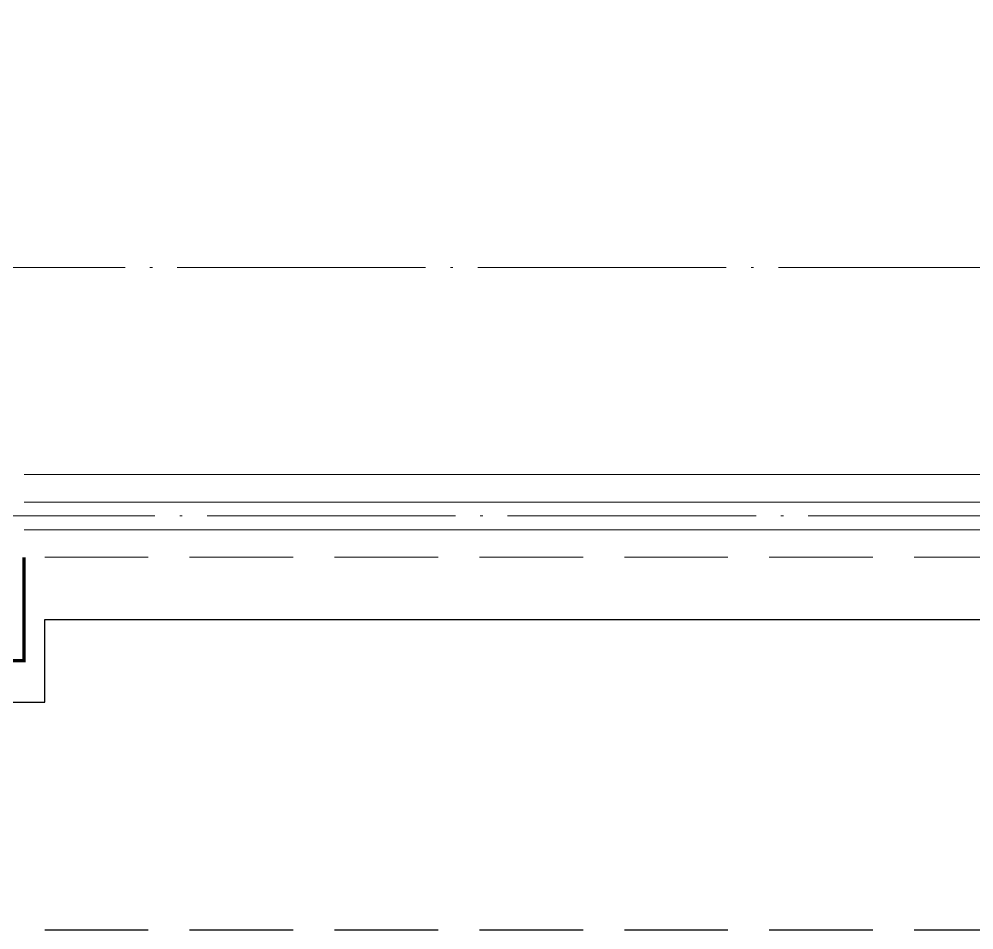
# Model space of a CAD drawing. Extents: x 27938 to 983267, y -209821 to 1628073.
# Drawn here: x 710455 to 712761, y 672657 to 674857 of the extents above; entities that cross this region are included whole.
import ezdxf

# ---------------------------------------------------------------- set-up
doc = ezdxf.new("R2010")
doc.units = 0
doc.header["$LTSCALE"] = 1000
doc.header["$MEASUREMENT"] = 0
doc.linetypes.add('DASH', pattern=[0.35, 0.25, -0.1])
doc.linetypes.add('DOTE', pattern=[2.42, 2, -0.2, 0.02, -0.2])
for name, color, linetype, lineweight in [('DOTE', 19, 'DOTE', 9), ('平面-栏杆', 135, 'Continuous', 15), ('平面-看线', 45, 'Continuous', 15)]:
    doc.layers.add(name, color=color, linetype=linetype, lineweight=lineweight)
doc.layers.add('卫生间', color=6, linetype='Continuous')
doc.layers.add('看线', color=251, linetype='Continuous')

# ---------------------------------------------------------------- blocks, each defined once
blk = doc.blocks.new('HFTHFFGHFH')
at = {"layer": 'DOTE', "linetype": 'DOTE', "ltscale": 0.3}
for p, q in [((587116.6, 597048.8), (534316.6, 597048.8)), ((534316.6, 596448.8), (587116.6, 596448.8))]:
    blk.add_line(p, q, dxfattribs=at)
blk = doc.blocks.new('BFBTCSD')
at = {"layer": '卫生间', "color": 159, "linetype": 'DASH', "true_color": 0x22346e}
blk.add_lwpolyline([(706816.6, 673857.2), (705216.6, 673857.2), (705216.6, 672657.2), (684016.6, 672657.2), (684016.6, 673857.2), (681416.6, 673857.2), (681416.6, 683557.2), (683216.6, 683557.2), (683216.6, 684557.2), (689716.6, 684557.2), (689716.6, 689157.2), (691416.8, 689157.2)], dxfattribs=at)

msp = doc.modelspace()

# ---------------------------------------------------------------- linework, layer by layer
at = {"color": 30, "const_width": 8}
msp.add_lwpolyline([(709316.6, 673557.2), (709316.6, 673257.2), (709416.6, 673257.2), (709416.6, 673307.2), (710466.6, 673307.2), (710466.6, 673557.2)], dxfattribs=at)
at = {"layer": '平面-栏杆'}
for points in [[(714966.6, 673690.5), (710466.6, 673690.5)], [(714966.6, 673623.8), (710466.6, 673623.8)]]:
    msp.add_lwpolyline(points, dxfattribs=at)
at = {"layer": '平面-看线'}
msp.add_lwpolyline([(714966.6, 673757.2), (710466.6, 673757.2)], dxfattribs=at)
at = {"layer": '平面-看线', "linetype": 'DASH'}
msp.add_lwpolyline([(714966.6, 673557.2), (710466.6, 673557.2)], dxfattribs=at)
at = {"layer": '看线', "color": 201}
msp.add_lwpolyline([(709316.6, 673757.2), (709266.6, 673757.2), (709266.6, 673207.2), (710516.6, 673207.2), (710516.6, 673407.1)], dxfattribs=at)
at = {"layer": '看线', "color": 202, "ltscale": 0.5}
msp.add_lwpolyline([(710516.6, 673407.2), (714966.6, 673407.2)], dxfattribs=at)

# ---------------------------------------------------------------- block references
msp.add_blockref('HFTHFFGHFH', (146100, 77208.4))
at = {"xscale": -1}
msp.add_blockref('BFBTCSD', (1413633.2, 0), dxfattribs=at)

doc.saveas('drawing.dxf')
